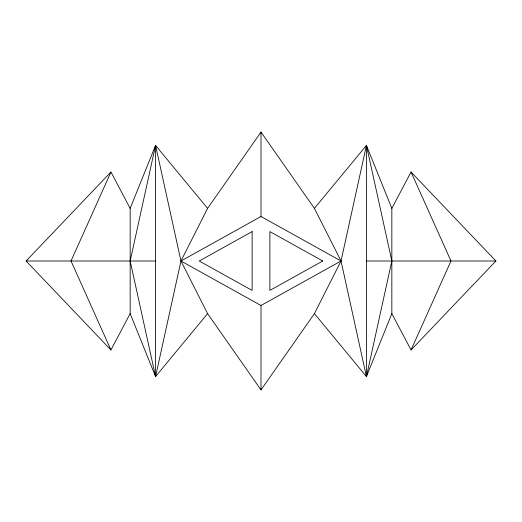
<?xml version="1.0" encoding="UTF-8"?>
<svg xmlns="http://www.w3.org/2000/svg" width="522" height="522" viewBox="0 0 522 522"><rect width="100%" height="100%" fill="white"/><g stroke="black" fill="none" stroke-linecap="round" stroke-linejoin="round"><path stroke-width="0.78" d="M207.58 208.369L155.563 145.403L130.161 261L155.563 376.597L207.58 313.631L180.964 261L155.563 145.403L130.161 208.369L130.161 313.631L155.563 376.597L180.964 261L207.58 208.369L261 132.099L314.42 208.369L341.036 261L366.437 376.597L391.839 313.631L391.839 208.369L366.437 145.403L314.42 208.369M314.42 313.631L366.437 376.597L391.839 261L366.437 145.403L341.036 261L314.42 313.631L261 389.901L207.58 313.631M130.161 208.369L110.945 172.019L71.025 261L110.945 349.981L130.161 313.631M391.839 313.631L411.055 349.981L450.975 261L411.055 172.019L391.839 208.369M110.945 349.981L26.1 261L110.945 172.019M411.055 349.981L495.9 261L411.055 172.019M261 216.506L180.964 261L261 305.494L341.036 261L261 216.506L261 132.099M26.1 261L155.563 261M366.437 261L495.9 261M366.437 145.403L366.437 376.597M261 305.494L261 389.901M155.563 145.403L155.563 376.597M252.133 231.592L199.221 261L252.133 290.408L252.133 231.592M322.779 261L269.867 290.408L269.867 231.592L322.779 261"/></g></svg>
